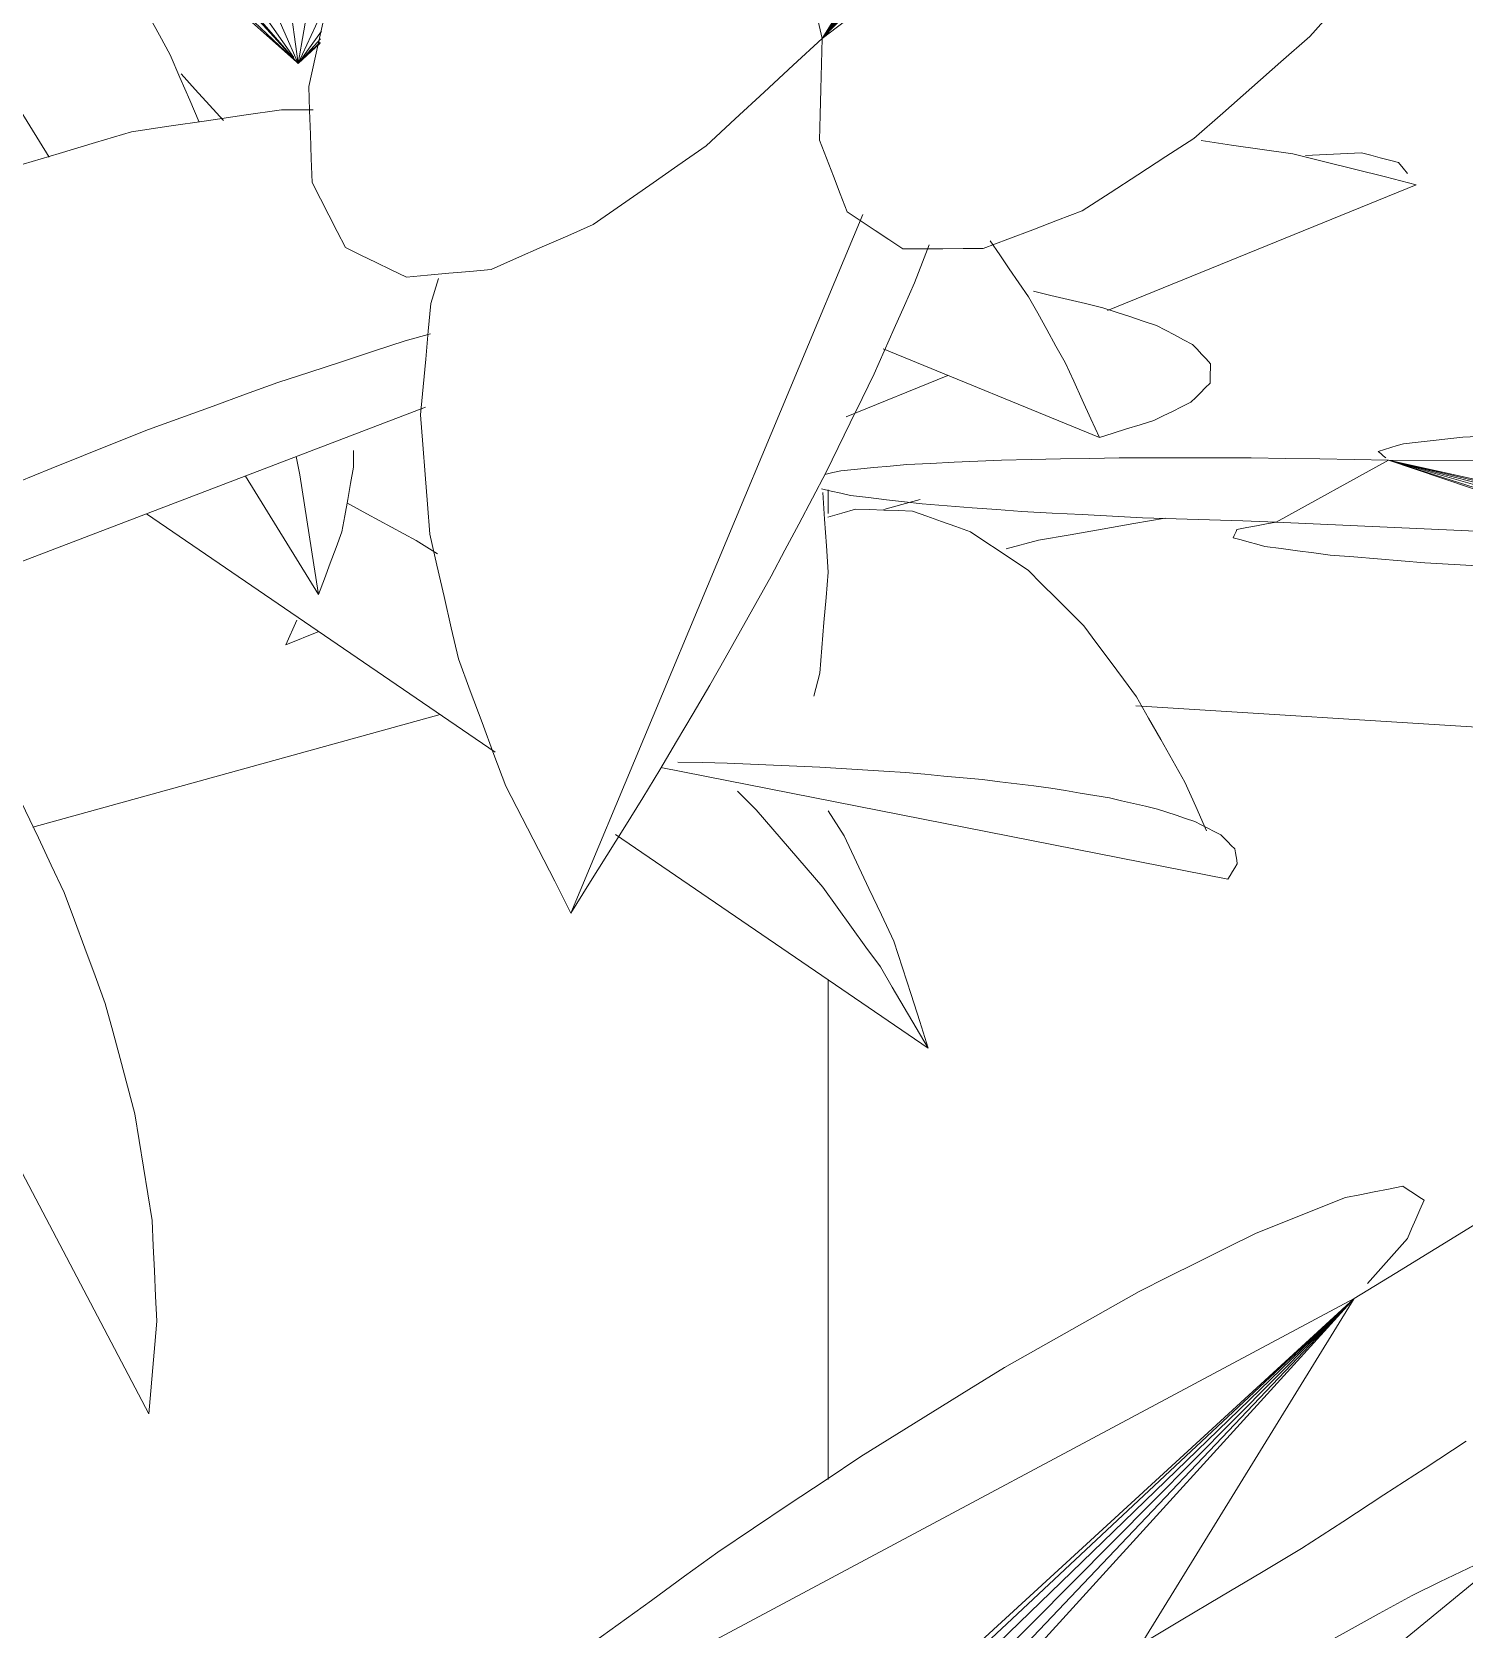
# Model space of a CAD drawing. Header units: metres. Extents: x 10.2 to 20.8, y -0.2 to 6.6.
# Drawn here: x 14.5368 to 14.5875, y 2.454 to 2.5105 of the extents above; entities that cross this region are included whole.
import ezdxf

# ---------------------------------------------------------------- set-up
doc = ezdxf.new("R2010")
doc.units = ezdxf.units.M
for name, color, linetype, lineweight in [('Importações nas famílias', 250, 'Continuous', 5), ('Pilares estruturais', 7, 'Continuous', 5), ('Vegetação', 7, 'Continuous', 5)]:
    doc.layers.add(name, color=color, linetype=linetype, lineweight=lineweight)

# ---------------------------------------------------------------- blocks, each defined once
blk = doc.blocks.new('Planta_pergolado_12200 - plantas pergolado_skp_Component_12-V4082-Corte 3')
at = {"layer": 'Importações nas famílias'}
for p, q in [((14.540971, 2.461568), (14.527013, 2.488112)), ((14.536339, 2.483342), (14.535915, 2.484241))]:
    blk.add_line(p, q, dxfattribs=at)
at = {"layer": 'Importações nas famílias', "flags": 128}
for points in [[(14.533916, 2.487668), (14.533345, 2.488473), (14.532775, 2.489278), (14.532204, 2.490083)], [(14.53223, 2.490108), (14.532778, 2.489327), (14.533388, 2.48846), (14.533997, 2.487593)], [(14.535915, 2.484241), (14.535415, 2.485098), (14.534916, 2.485955), (14.534416, 2.486811), (14.533916, 2.487668)], [(14.533997, 2.487593), (14.534536, 2.486665), (14.535075, 2.485738), (14.535615, 2.48481), (14.536154, 2.483882)], [(14.536154, 2.483882), (14.53661, 2.482916), (14.537067, 2.48195), (14.537523, 2.480984), (14.53798, 2.480018)], [(14.53798, 2.480018), (14.538343, 2.479036), (14.538706, 2.478055), (14.539069, 2.477073), (14.539432, 2.476091)], [(14.539432, 2.476091), (14.539694, 2.475116), (14.539955, 2.474142), (14.540216, 2.473167), (14.540477, 2.472192)], [(14.540477, 2.472192), (14.54063, 2.471248), (14.540784, 2.470303), (14.540937, 2.469359), (14.54109, 2.468414)], [(14.54109, 2.468414), (14.541131, 2.467522), (14.541173, 2.46663), (14.541214, 2.465737), (14.541256, 2.464845)], [(14.541256, 2.464845), (14.541185, 2.464026), (14.541114, 2.463207), (14.541042, 2.462388), (14.540971, 2.461568)]]:
    blk.add_lwpolyline(points, dxfattribs=at)
blk = doc.blocks.new('Planta_pergolado_12200 - plantas pergolado_skp_Component_16-V4084-Corte 3')
blk.add_blockref('Planta_pergolado_12200 - plantas pergolado_skp_Component_12-V4082-Corte 3', (0, 0))
blk = doc.blocks.new('Planta_pergolado_12200 - plantas pergolado_skp_Component_12-V4085-Corte 3')
at = {"layer": 'Importações nas famílias'}
blk.add_line((14.566946, 2.499259), (14.574601, 2.496124), dxfattribs=at)
at = {"layer": 'Importações nas famílias', "flags": 128}
for points in [[(14.57073, 2.503084), (14.571071, 2.502589), (14.571411, 2.502095), (14.571751, 2.501601), (14.572092, 2.501106)], [(14.574726, 2.500716), (14.574112, 2.500862), (14.573498, 2.501007), (14.572884, 2.501153), (14.57227, 2.501298)], [(14.572092, 2.501106), (14.572416, 2.500524), (14.572739, 2.499942), (14.573063, 2.49936), (14.573387, 2.498778)], [(14.576615, 2.500085), (14.576143, 2.500243), (14.575671, 2.500401), (14.575198, 2.500559), (14.574726, 2.500716)], [(14.577894, 2.499419), (14.577574, 2.499586), (14.577254, 2.499752), (14.576935, 2.499919), (14.576615, 2.500085)], [(14.578531, 2.498734), (14.578371, 2.498905), (14.578212, 2.499077), (14.578053, 2.499248), (14.577894, 2.499419)], [(14.573387, 2.498778), (14.57369, 2.498114), (14.573994, 2.497451), (14.574298, 2.496787), (14.574601, 2.496124)], [(14.578512, 2.498046), (14.578517, 2.498218), (14.578521, 2.49839), (14.578526, 2.498562), (14.578531, 2.498734)], [(14.577838, 2.497371), (14.578007, 2.49754), (14.578175, 2.497709), (14.578344, 2.497878), (14.578512, 2.498046)], [(14.576524, 2.496726), (14.576853, 2.496887), (14.577181, 2.497048), (14.577509, 2.49721), (14.577838, 2.497371)], [(14.574601, 2.496124), (14.575082, 2.496274), (14.575563, 2.496425), (14.576043, 2.496575), (14.576524, 2.496726)]]:
    blk.add_lwpolyline(points, dxfattribs=at)
blk = doc.blocks.new('Planta_pergolado_12200 - plantas pergolado_skp_Component_12-V4087-Corte 3')
at = {"layer": 'Importações nas famílias'}
for p, q in [((14.540895, 2.493424), (14.553223, 2.484993)), ((14.550433, 2.492478), (14.551181, 2.492004)), ((14.561797, 2.483603), (14.562459, 2.482947)), ((14.565568, 2.482023), (14.565005, 2.482914)), ((14.557485, 2.482078), (14.568546, 2.474513))]:
    blk.add_line(p, q, dxfattribs=at)
at = {"layer": 'Importações nas famílias', "flags": 128}
for points in [[(14.547976, 2.493812), (14.548688, 2.493425), (14.549561, 2.492952), (14.550433, 2.492478)], [(14.562459, 2.482947), (14.563048, 2.482262), (14.563636, 2.481577), (14.564225, 2.480893), (14.564813, 2.480208)], [(14.567325, 2.478304), (14.566886, 2.479234), (14.566446, 2.480163), (14.566007, 2.481093), (14.565568, 2.482023)], [(14.564813, 2.480208), (14.565323, 2.479503), (14.565832, 2.478798), (14.566341, 2.478092), (14.56685, 2.477387)], [(14.568546, 2.474513), (14.568241, 2.475461), (14.567936, 2.476408), (14.56763, 2.477356), (14.567325, 2.478304)], [(14.56685, 2.477387), (14.567274, 2.476669), (14.567698, 2.47595), (14.568122, 2.475232), (14.568546, 2.474513)]]:
    blk.add_lwpolyline(points, dxfattribs=at)
blk = doc.blocks.new('Planta_pergolado_12200 - plantas pergolado_skp_Component_12-V4089-Corte 3')
at = {"layer": 'Importações nas famílias'}
blk.add_line((14.55908, 2.48445), (14.579144, 2.480487), dxfattribs=at)
at = {"layer": 'Importações nas famílias', "flags": 128}
for points in [[(14.565967, 2.493592), (14.565482, 2.493448), (14.564998, 2.493304)], [(14.567985, 2.493515), (14.567481, 2.493535), (14.566976, 2.493554), (14.566471, 2.493573), (14.565967, 2.493592)], [(14.570037, 2.492788), (14.569524, 2.49297), (14.569011, 2.493152), (14.568498, 2.493334), (14.567985, 2.493515)], [(14.572074, 2.491427), (14.571564, 2.491767), (14.571055, 2.492107), (14.570546, 2.492448), (14.570037, 2.492788)], [(14.574048, 2.489464), (14.573554, 2.489954), (14.573061, 2.490445), (14.572567, 2.490936), (14.572074, 2.491427)], [(14.575913, 2.486944), (14.575446, 2.487574), (14.57498, 2.488204), (14.574514, 2.488834), (14.574048, 2.489464)], [(14.577625, 2.483929), (14.577197, 2.484683), (14.576769, 2.485436), (14.576341, 2.48619), (14.575913, 2.486944)], [(14.559689, 2.484636), (14.560563, 2.484616), (14.561436, 2.484597)], [(14.561436, 2.484597), (14.562255, 2.484563), (14.563074, 2.484529), (14.563893, 2.484495), (14.564712, 2.484461)], [(14.564712, 2.484461), (14.565468, 2.484412), (14.566223, 2.484364), (14.566979, 2.484316), (14.567734, 2.484267)], [(14.567734, 2.484267), (14.568418, 2.484205), (14.569101, 2.484143), (14.569785, 2.484081), (14.570469, 2.484018)], [(14.570469, 2.484018), (14.571073, 2.483943), (14.571677, 2.483868), (14.572281, 2.483793), (14.572885, 2.483717)], [(14.572885, 2.483717), (14.573402, 2.48363), (14.57392, 2.483542), (14.574438, 2.483455), (14.574956, 2.483367)], [(14.578385, 2.482208), (14.578005, 2.483068), (14.577625, 2.483929)], [(14.574956, 2.483367), (14.575381, 2.483268), (14.575807, 2.48317), (14.576233, 2.483071), (14.576659, 2.482972)], [(14.576659, 2.482972), (14.576988, 2.482863), (14.577317, 2.482754), (14.577646, 2.482645), (14.577975, 2.482536)], [(14.577975, 2.482536), (14.578203, 2.482418), (14.578432, 2.4823), (14.57866, 2.482182), (14.578889, 2.482064)], [(14.578889, 2.482064), (14.579015, 2.481938), (14.57914, 2.481813), (14.579266, 2.481687), (14.579392, 2.481561)], [(14.579392, 2.481561), (14.579413, 2.481429), (14.579434, 2.481297), (14.579456, 2.481166), (14.579477, 2.481034)], [(14.579477, 2.481034), (14.579394, 2.480897), (14.579311, 2.48076), (14.579228, 2.480623), (14.579144, 2.480487)]]:
    blk.add_lwpolyline(points, dxfattribs=at)
blk = doc.blocks.new('Planta_pergolado_12200 - plantas pergolado_skp_Component_17-V4091-Corte 3')
at = {"layer": 'Importações nas famílias'}
for p, q in [((14.580857, 2.493131), (14.584828, 2.495324)), ((14.621308, 2.495141), (14.584828, 2.495324)), ((14.595857, 2.492453), (14.584828, 2.495324)), ((14.584828, 2.495324), (14.597112, 2.492396)), ((14.594612, 2.492509), (14.584828, 2.495324)), ((14.593482, 2.49256), (14.584828, 2.495324)), ((14.592915, 2.492586), (14.584828, 2.495324)), ((14.584828, 2.495324), (14.598265, 2.492344)), ((14.580857, 2.493131), (14.614883, 2.491592))]:
    blk.add_line(p, q, dxfattribs=at)
at = {"layer": 'Importações nas famílias', "flags": 128}
for points in [[(14.585352, 2.495904), (14.585878, 2.495961), (14.586404, 2.496019), (14.58693, 2.496076), (14.587456, 2.496134)], [(14.587456, 2.496134), (14.588248, 2.496176), (14.58904, 2.496218), (14.589832, 2.496261), (14.590623, 2.496303)], [(14.584456, 2.495627), (14.58468, 2.495696), (14.584904, 2.495766), (14.585128, 2.495835), (14.585352, 2.495904)], [(14.584735, 2.4954), (14.584642, 2.495476), (14.584549, 2.495552), (14.584456, 2.495627)], [(14.564882, 2.494815), (14.565168, 2.494882), (14.565455, 2.494949)], [(14.565455, 2.494949), (14.566037, 2.495004), (14.56662, 2.495059), (14.567202, 2.495114), (14.567785, 2.495168)], [(14.567785, 2.495168), (14.568624, 2.495207), (14.569463, 2.495246), (14.570302, 2.495285), (14.571141, 2.495324)], [(14.571141, 2.495324), (14.57218, 2.495344), (14.573218, 2.495364), (14.574257, 2.495384), (14.575295, 2.495404)], [(14.575295, 2.495404), (14.576462, 2.495404), (14.577629, 2.495404), (14.578797, 2.495404), (14.579964, 2.495404)], [(14.579964, 2.495404), (14.58118, 2.495384), (14.582396, 2.495364), (14.583612, 2.495344), (14.584828, 2.495324)], [(14.5658, 2.494072), (14.565456, 2.494149), (14.565113, 2.494227), (14.56477, 2.494304)], [(14.568334, 2.493773), (14.5677, 2.493847), (14.567067, 2.493922), (14.566433, 2.493997), (14.5658, 2.494072)], [(14.571856, 2.493505), (14.570976, 2.493572), (14.570095, 2.493639), (14.569214, 2.493706), (14.568334, 2.493773)], [(14.576128, 2.493286), (14.57506, 2.493341), (14.573992, 2.493395), (14.572924, 2.49345), (14.571856, 2.493505)], [(14.580857, 2.493131), (14.579675, 2.49317), (14.578493, 2.493209), (14.57731, 2.493247), (14.576128, 2.493286)], [(14.579329, 2.492577), (14.579363, 2.49265), (14.579397, 2.492724), (14.579432, 2.492798), (14.579466, 2.492871)], [(14.579466, 2.492871), (14.579814, 2.492936), (14.580161, 2.493001), (14.580509, 2.493066), (14.580857, 2.493131)], [(14.580455, 2.492267), (14.580174, 2.492345), (14.579892, 2.492422), (14.57961, 2.492499), (14.579329, 2.492577)], [(14.582768, 2.491965), (14.58219, 2.49204), (14.581612, 2.492116), (14.581033, 2.492192), (14.580455, 2.492267)], [(14.586111, 2.491689), (14.585275, 2.491758), (14.58444, 2.491827), (14.583604, 2.491896), (14.582768, 2.491965)], [(14.590254, 2.491459), (14.589219, 2.491516), (14.588183, 2.491574), (14.587147, 2.491631), (14.586111, 2.491689)]]:
    blk.add_lwpolyline(points, dxfattribs=at)
blk = doc.blocks.new('Planta_pergolado_12200 - plantas pergolado_skp_Component_16-V4092-Corte 3')
for name in ['Planta_pergolado_12200 - plantas pergolado_skp_Component_12-V4085-Corte 3', 'Planta_pergolado_12200 - plantas pergolado_skp_Component_17-V4091-Corte 3', 'Planta_pergolado_12200 - plantas pergolado_skp_Component_12-V4087-Corte 3', 'Planta_pergolado_12200 - plantas pergolado_skp_Component_12-V4089-Corte 3']:
    blk.add_blockref(name, (0, 0))
blk = doc.blocks.new('Planta_pergolado_12200 - plantas pergolado_skp_Component_12-V4128-Corte 3')
at = {"layer": 'Importações nas famílias'}
for p, q in [((14.535028, 2.517448), (14.535422, 2.517351)), ((14.537442, 2.506041), (14.530954, 2.516572)), ((14.548213, 2.495074), (14.548212, 2.49566)), ((14.54618, 2.495446), (14.546317, 2.494801)), ((14.546978, 2.490564), (14.544392, 2.494761))]:
    blk.add_line(p, q, dxfattribs=at)
at = {"layer": 'Importações nas famílias', "flags": 128}
for points in [[(14.532345, 2.51748), (14.53272, 2.517545), (14.533096, 2.51761), (14.533471, 2.517676), (14.533846, 2.517741)], [(14.530954, 2.516572), (14.531302, 2.516799), (14.53165, 2.517026), (14.531997, 2.517253), (14.532345, 2.51748)], [(14.535422, 2.517351), (14.535825, 2.517092), (14.536228, 2.516834), (14.536632, 2.516575), (14.537035, 2.516317)], [(14.537035, 2.516317), (14.537439, 2.515904), (14.537842, 2.515491), (14.538245, 2.515078), (14.538649, 2.514664)], [(14.538649, 2.514664), (14.539042, 2.514106), (14.539436, 2.513548), (14.53983, 2.51299), (14.540224, 2.512432)], [(14.540224, 2.512432), (14.540599, 2.511742), (14.540974, 2.511052), (14.541349, 2.510362), (14.541725, 2.509672)], [(14.541725, 2.509672), (14.542072, 2.508866), (14.54242, 2.50806), (14.542757, 2.507278)], [(14.54361, 2.507339), (14.543113, 2.507891), (14.542615, 2.508444), (14.542118, 2.508996)], [(14.547801, 2.49278), (14.547904, 2.493354), (14.548007, 2.493927), (14.54811, 2.4945), (14.548213, 2.495074)], [(14.546317, 2.494801), (14.546482, 2.493742), (14.546647, 2.492682), (14.546813, 2.491623), (14.546978, 2.490564)], [(14.546978, 2.490564), (14.547184, 2.491118), (14.547389, 2.491672), (14.547595, 2.492226), (14.547801, 2.49278)]]:
    blk.add_lwpolyline(points, dxfattribs=at)
blk = doc.blocks.new('Planta_pergolado_12200 - plantas pergolado_skp_Component_12-V4130-Corte 3')
at = {"layer": 'Importações nas famílias'}
blk.add_line((14.564704, 2.487788), (14.564493, 2.486964), dxfattribs=at)
at = {"layer": 'Importações nas famílias', "flags": 128}
for points in [[(14.564817, 2.494172), (14.56488, 2.493233), (14.564943, 2.492294), (14.565005, 2.491355)], [(14.565005, 2.491355), (14.56493, 2.490463), (14.564855, 2.489571), (14.56478, 2.488679), (14.564704, 2.487788)]]:
    blk.add_lwpolyline(points, dxfattribs=at)
blk = doc.blocks.new('Planta_pergolado_12200 - plantas pergolado_skp_Component_17-V4131-Corte 3')
at = {"layer": 'Importações nas famílias'}
for p, q in [((14.53562, 2.524038), (14.536815, 2.524034)), ((14.551221, 2.523537), (14.542844, 2.523207)), ((14.548772, 2.519956), (14.551221, 2.523537)), ((14.551221, 2.523537), (14.549027, 2.519955)), ((14.552949, 2.523444), (14.551221, 2.523537)), ((14.53726, 2.522987), (14.517945, 2.522226)), ((14.529544, 2.51999), (14.517945, 2.522226)), ((14.517945, 2.522226), (14.530685, 2.519988)), ((14.528471, 2.519992), (14.517945, 2.522226)), ((14.527553, 2.519993), (14.517945, 2.522226)), ((14.527126, 2.519994), (14.517945, 2.522226)), ((14.517945, 2.522226), (14.531796, 2.519986)), ((14.523655, 2.52), (14.517945, 2.522226)), ((14.523655, 2.52), (14.538462, 2.519974)), ((14.54269, 2.519967), (14.550822, 2.519952)), ((14.526506, 2.519369), (14.538502, 2.516715)), ((14.5267, 2.519354), (14.539643, 2.516608)), ((14.527069, 2.519326), (14.53999, 2.516773)), ((14.52763, 2.519282), (14.539884, 2.517069)), ((14.52842, 2.519221), (14.539778, 2.517365)), ((14.539377, 2.517681), (14.529501, 2.519138)), ((14.543945, 2.518839), (14.542729, 2.518831)), ((14.537836, 2.516975), (14.538355, 2.51711)), ((14.547481, 2.516485), (14.542272, 2.517254)), ((14.547481, 2.516485), (14.549382, 2.516991)), ((14.538502, 2.516715), (14.537886, 2.51684)), ((14.537886, 2.51684), (14.540817, 2.51422)), ((14.539643, 2.516608), (14.538502, 2.516715)), ((14.538502, 2.516715), (14.540523, 2.514798)), ((14.543155, 2.516479), (14.542118, 2.516505)), ((14.54215, 2.51666), (14.543155, 2.516479)), ((14.542213, 2.516967), (14.545287, 2.516464)), ((14.546256, 2.50936), (14.543155, 2.516479)), ((14.545287, 2.516464), (14.543155, 2.516479)), ((14.547481, 2.516485), (14.545287, 2.516464)), ((14.546256, 2.50936), (14.545287, 2.516464)), ((14.546256, 2.50936), (14.547481, 2.516485)), ((14.549161, 2.51653), (14.547481, 2.516485)), ((14.541921, 2.515543), (14.546104, 2.509577)), ((14.546256, 2.50936), (14.541657, 2.514401)), ((14.546104, 2.509535), (14.541707, 2.514594)), ((14.54146, 2.513646), (14.546104, 2.509496)), ((14.541515, 2.513857), (14.546256, 2.50936)), ((14.547592, 2.512239), (14.546256, 2.50936)), ((14.546256, 2.50936), (14.547081, 2.51051)), ((14.546256, 2.50936), (14.547051, 2.510231)), ((14.546256, 2.50936), (14.547038, 2.510114)), ((14.546256, 2.50936), (14.547034, 2.510076))]:
    blk.add_line(p, q, dxfattribs=at)
at = {"layer": 'Importações nas famílias', "flags": 128}
for points in [[(14.522155, 2.523636), (14.52316, 2.523687), (14.524165, 2.523738), (14.52517, 2.523788), (14.526175, 2.523839)], [(14.526175, 2.523839), (14.527323, 2.523873), (14.528471, 2.523907), (14.529619, 2.523942), (14.530767, 2.523976)], [(14.530767, 2.523976), (14.53198, 2.523991), (14.533194, 2.524007), (14.534407, 2.524023)], [(14.542915, 2.523968), (14.543691, 2.523951), (14.544787, 2.523928)], [(14.544787, 2.523928), (14.54571, 2.523886), (14.546632, 2.523845), (14.547555, 2.523804), (14.548477, 2.523762)], [(14.548477, 2.523762), (14.549163, 2.523706), (14.549849, 2.52365), (14.550535, 2.523593), (14.551221, 2.523537)], [(14.516873, 2.523095), (14.5174, 2.523167), (14.517927, 2.523239), (14.518455, 2.523311), (14.518982, 2.523383)], [(14.518982, 2.523383), (14.519775, 2.523446), (14.520568, 2.52351), (14.521362, 2.523573), (14.522155, 2.523636)], [(14.551221, 2.523537), (14.552188, 2.52359), (14.553071, 2.523639)], [(14.51597, 2.522792), (14.516196, 2.522868), (14.516421, 2.522944), (14.516647, 2.523019), (14.516873, 2.523095)], [(14.516336, 2.522496), (14.516244, 2.52257), (14.516153, 2.522644), (14.516061, 2.522718), (14.51597, 2.522792)], [(14.509117, 2.521913), (14.510156, 2.521961), (14.511195, 2.522008), (14.512235, 2.522056), (14.513274, 2.522103)], [(14.513274, 2.522103), (14.514442, 2.522134), (14.51561, 2.522165), (14.516777, 2.522195), (14.517945, 2.522226)], [(14.517543, 2.522293), (14.51714, 2.522361), (14.516738, 2.522429), (14.516336, 2.522496)], [(14.503419, 2.521386), (14.504003, 2.521456), (14.504587, 2.521527), (14.505171, 2.521598), (14.505755, 2.521668)], [(14.505755, 2.521668), (14.506595, 2.52173), (14.507436, 2.521791), (14.508276, 2.521852), (14.509117, 2.521913)], [(14.502267, 2.521085), (14.502555, 2.52116), (14.502843, 2.521235), (14.503131, 2.52131), (14.503419, 2.521386)], [(14.502378, 2.520785), (14.502351, 2.52086), (14.502323, 2.520935), (14.502295, 2.52101), (14.502267, 2.521085)], [(14.503745, 2.520508), (14.503403, 2.520578), (14.503062, 2.520647), (14.50272, 2.520716), (14.502378, 2.520785)], [(14.506274, 2.520273), (14.505642, 2.520332), (14.50501, 2.520391), (14.504377, 2.52045), (14.503745, 2.520508)], [(14.509793, 2.520094), (14.508913, 2.520139), (14.508034, 2.520184), (14.507154, 2.520228), (14.506274, 2.520273)], [(14.514062, 2.519985), (14.512995, 2.520013), (14.511928, 2.52004), (14.51086, 2.520067), (14.509793, 2.520094)], [(14.51879, 2.519953), (14.517608, 2.519961), (14.516426, 2.519969), (14.515244, 2.519977), (14.514062, 2.519985)], [(14.523655, 2.52), (14.522439, 2.519988), (14.521223, 2.519977), (14.520007, 2.519965), (14.51879, 2.519953)], [(14.523512, 2.519699), (14.523548, 2.519774), (14.523584, 2.519849), (14.52362, 2.519925), (14.523655, 2.52)], [(14.524632, 2.519416), (14.524352, 2.519487), (14.524072, 2.519557), (14.523792, 2.519628), (14.523512, 2.519699)], [(14.52694, 2.51917), (14.526363, 2.519232), (14.525786, 2.519293), (14.525209, 2.519354), (14.524632, 2.519416)], [(14.530278, 2.518979), (14.529444, 2.519027), (14.528609, 2.519075), (14.527775, 2.519123), (14.52694, 2.51917)], [(14.534419, 2.518856), (14.533384, 2.518887), (14.532349, 2.518918), (14.531314, 2.518949), (14.530278, 2.518979)], [(14.538927, 2.518809), (14.537916, 2.51882), (14.53675, 2.518832), (14.535585, 2.518844), (14.534419, 2.518856)], [(14.548681, 2.518947), (14.547497, 2.51892), (14.546313, 2.518893), (14.545129, 2.518866), (14.543945, 2.518839)], [(14.550447, 2.51902), (14.549752, 2.518992), (14.548681, 2.518947)]]:
    blk.add_lwpolyline(points, dxfattribs=at)
blk = doc.blocks.new('Planta_pergolado_12200 - plantas pergolado_skp_Component_16-V4132-Corte 3')
for name in ['Planta_pergolado_12200 - plantas pergolado_skp_Component_17-V4131-Corte 3', 'Planta_pergolado_12200 - plantas pergolado_skp_Component_12-V4128-Corte 3', 'Planta_pergolado_12200 - plantas pergolado_skp_Component_12-V4130-Corte 3']:
    blk.add_blockref(name, (0, 0))
blk = doc.blocks.new('Planta_pergolado_12200 - plantas pergolado_skp_Component_17-V4145-Corte 3')
at = {"layer": 'Importações nas famílias'}
blk.add_line((14.589606, 2.457049), (14.567233, 2.4387), dxfattribs=at)
at = {"layer": 'Importações nas famílias', "flags": 128}
for points in [[(14.585661, 2.455145), (14.586647, 2.455621), (14.587633, 2.456097), (14.58862, 2.456573), (14.589606, 2.457049)], [(14.581005, 2.452569), (14.582169, 2.453213), (14.583333, 2.453857), (14.584497, 2.454501), (14.585661, 2.455145)]]:
    blk.add_lwpolyline(points, dxfattribs=at)
blk = doc.blocks.new('Planta_pergolado_12200 - plantas pergolado_skp_Component_16-V4146-Corte 3')
blk.add_blockref('Planta_pergolado_12200 - plantas pergolado_skp_Component_17-V4145-Corte 3', (0, 0))
blk = doc.blocks.new('Planta_pergolado_12200 - plantas pergolado_skp_Component_17-V4174-Corte 3')
at = {"layer": 'Importações nas famílias'}
for p, q in [((14.583614, 2.465657), (14.549339, 2.447338)), ((14.555433, 2.439788), (14.583614, 2.465657)), ((14.557276, 2.440985), (14.583614, 2.465657)), ((14.559831, 2.442626), (14.583614, 2.465657)), ((14.56258, 2.444453), (14.583614, 2.465657)), ((14.565036, 2.446086), (14.583614, 2.465657)), ((14.567014, 2.4474), (14.583614, 2.465657)), ((14.583614, 2.465657), (14.576076, 2.453424))]:
    blk.add_line(p, q, dxfattribs=at)
at = {"layer": 'Importações nas famílias', "flags": 128}
for points in [[(14.583299, 2.469224), (14.583808, 2.469324), (14.584316, 2.469425), (14.584825, 2.469525), (14.585334, 2.469626)], [(14.585334, 2.469626), (14.585521, 2.469502), (14.585708, 2.469379), (14.585896, 2.469256), (14.586083, 2.469133)], [(14.580118, 2.467954), (14.580913, 2.468272), (14.581708, 2.468589), (14.582504, 2.468906), (14.583299, 2.469224)], [(14.583614, 2.465657), (14.585056, 2.46654), (14.586499, 2.467423), (14.587942, 2.468306), (14.589384, 2.469189)], [(14.586083, 2.469133), (14.585936, 2.468794), (14.58579, 2.468456), (14.585643, 2.468118), (14.585496, 2.467779)], [(14.576007, 2.465904), (14.577035, 2.466417), (14.578062, 2.466929), (14.57909, 2.467442), (14.580118, 2.467954)], [(14.585496, 2.467779), (14.585026, 2.467248), (14.584555, 2.466718), (14.584084, 2.466187)], [(14.571247, 2.463213), (14.572437, 2.463886), (14.573627, 2.464559), (14.574817, 2.465231), (14.576007, 2.465904)], [(14.566161, 2.460064), (14.567433, 2.460852), (14.568704, 2.461639), (14.569975, 2.462426), (14.571247, 2.463213)], [(14.587578, 2.460603), (14.586121, 2.459652), (14.584665, 2.458702), (14.583208, 2.457751), (14.581751, 2.456801)], [(14.561098, 2.456672), (14.562364, 2.45752), (14.56363, 2.458368), (14.564896, 2.459216), (14.566161, 2.460064)], [(14.5564, 2.453269), (14.557575, 2.45412), (14.558749, 2.45497), (14.559923, 2.455821), (14.561098, 2.456672)], [(14.581751, 2.456801), (14.580332, 2.455957), (14.578914, 2.455113), (14.577495, 2.454268), (14.576076, 2.453424)]]:
    blk.add_lwpolyline(points, dxfattribs=at)
blk = doc.blocks.new('Planta_pergolado_12200 - plantas pergolado_skp_Component_16-V4175-Corte 3')
blk.add_blockref('Planta_pergolado_12200 - plantas pergolado_skp_Component_17-V4174-Corte 3', (0, 0))
blk = doc.blocks.new('Planta_pergolado_12200 - plantas pergolado_skp_-V4186-Corte 3')
at = {"layer": 'Importações nas famílias'}
blk.add_line((14.536864, 2.482335), (14.551275, 2.486325), dxfattribs=at)
for name in ['Planta_pergolado_12200 - plantas pergolado_skp_Component_16-V4146-Corte 3', 'Planta_pergolado_12200 - plantas pergolado_skp_Component_16-V4175-Corte 3']:
    blk.add_blockref(name, (0, 0))
blk = doc.blocks.new('Planta_pergolado_12200 - plantas pergolado_skp_-V4187-Corte 3')
for name in ['Planta_pergolado_12200 - plantas pergolado_skp_-V4186-Corte 3', 'Planta_pergolado_12200 - plantas pergolado_skp_Component_16-V4132-Corte 3', 'Planta_pergolado_12200 - plantas pergolado_skp_Component_16-V4084-Corte 3', 'Planta_pergolado_12200 - plantas pergolado_skp_Component_16-V4092-Corte 3']:
    blk.add_blockref(name, (0, 0))
blk = doc.blocks.new('Planta_pergolado_12200 - plantas pergolado_skp_-V4514-Corte 3')
blk.add_blockref('Planta_pergolado_12200 - plantas pergolado_skp_-V4187-Corte 3', (0, 0))
blk = doc.blocks.new('Planta_pergolado_12200 - plantas pergolado_skp_Component_12-V4755-Corte 3')
at = {"layer": 'Importações nas famílias'}
for p, q in [((14.57488, 2.500622), (14.585806, 2.505071)), ((14.565637, 2.496858), (14.569233, 2.498322)), ((14.545814, 2.488785), (14.546213, 2.489664)), ((14.545814, 2.488785), (14.546982, 2.489261))]:
    blk.add_line(p, q, dxfattribs=at)
at = {"layer": 'Importações nas famílias', "flags": 128}
for points in [[(14.578196, 2.50663), (14.579277, 2.506473), (14.580359, 2.506316), (14.58144, 2.506159)], [(14.58144, 2.506159), (14.582532, 2.505887), (14.583623, 2.505615), (14.584715, 2.505343), (14.585806, 2.505071)], [(14.583868, 2.506201), (14.583373, 2.506176), (14.582877, 2.506152), (14.582382, 2.506128), (14.581887, 2.506103)], [(14.585185, 2.505854), (14.584856, 2.505941), (14.584526, 2.506027), (14.584197, 2.506114), (14.583868, 2.506201)], [(14.585496, 2.505463), (14.58534, 2.505658), (14.585185, 2.505854)]]:
    blk.add_lwpolyline(points, dxfattribs=at)
blk = doc.blocks.new('Planta_pergolado_12200 - plantas pergolado_skp_Component_12-V4757-Corte 3')
at = {"layer": 'Importações nas famílias'}
for p, q in [((14.571305, 2.492185), (14.572442, 2.492486)), ((14.575887, 2.486628), (14.596382, 2.485336)), ((14.60069, 2.485064), (14.6045, 2.484824))]:
    blk.add_line(p, q, dxfattribs=at)
at = {"layer": 'Importações nas famílias', "flags": 128}
for points in [[(14.56826, 2.493932), (14.567614, 2.493755), (14.566976, 2.49358)], [(14.572442, 2.492486), (14.573568, 2.492684), (14.574695, 2.492882), (14.575821, 2.49308), (14.576922, 2.493274)]]:
    blk.add_lwpolyline(points, dxfattribs=at)
blk = doc.blocks.new('Planta_pergolado_12200 - plantas pergolado_skp_Component_16-V4762-Corte 3')
for name in ['Planta_pergolado_12200 - plantas pergolado_skp_Component_12-V4755-Corte 3', 'Planta_pergolado_12200 - plantas pergolado_skp_Component_12-V4757-Corte 3']:
    blk.add_blockref(name, (0, 0))
blk = doc.blocks.new('Planta_pergolado_12200 - plantas pergolado_skp_-V4763-Corte 3')
blk.add_blockref('Planta_pergolado_12200 - plantas pergolado_skp_Component_16-V4762-Corte 3', (0, 0))
blk = doc.blocks.new('Planta_pergolado_12200 - plantas pergolado_skp_-V4764-Corte 3')
blk.add_blockref('Planta_pergolado_12200 - plantas pergolado_skp_-V4763-Corte 3', (0, 0))
blk = doc.blocks.new('Planta_pergolado_12200 - plantas pergolado_skp_Component_12-V4977-Corte 3')
at = {"layer": 'Importações nas famílias'}
for p, q in [((14.546782, 2.507723), (14.545663, 2.507723)), ((14.550046, 2.499542), (14.550938, 2.499798)), ((14.514835, 2.483452), (14.550757, 2.497197))]:
    blk.add_line(p, q, dxfattribs=at)
at = {"layer": 'Importações nas famílias', "flags": 128}
for points in [[(14.545663, 2.507723), (14.544337, 2.507529), (14.54301, 2.507334), (14.541683, 2.50714), (14.540356, 2.506946)], [(14.540356, 2.506946), (14.53908, 2.506562), (14.537803, 2.506179), (14.536526, 2.505796), (14.535249, 2.505413)], [(14.535249, 2.505413), (14.534052, 2.504849), (14.532854, 2.504286), (14.531657, 2.503723), (14.53046, 2.503159)], [(14.53046, 2.503159), (14.529371, 2.502429), (14.528282, 2.501699), (14.527193, 2.500969), (14.526103, 2.500239)], [(14.526103, 2.500239), (14.525147, 2.499359), (14.524192, 2.498479), (14.523236, 2.497599), (14.52228, 2.496719)], [(14.545539, 2.498071), (14.546666, 2.498439), (14.547792, 2.498806), (14.548919, 2.499174), (14.550046, 2.499542)], [(14.540961, 2.496404), (14.542105, 2.496821), (14.54325, 2.497238), (14.544394, 2.497654), (14.545539, 2.498071)], [(14.52228, 2.496719), (14.52148, 2.49571), (14.52068, 2.494701), (14.51988, 2.493692), (14.51908, 2.492684)], [(14.536363, 2.49456), (14.537512, 2.495021), (14.538662, 2.495482), (14.539811, 2.495943), (14.540961, 2.496404)], [(14.531796, 2.492559), (14.532937, 2.493059), (14.534079, 2.493559), (14.535221, 2.49406), (14.536363, 2.49456)], [(14.51908, 2.492684), (14.518455, 2.491569), (14.51783, 2.490455), (14.517204, 2.489341), (14.516579, 2.488226)], [(14.52731, 2.490423), (14.528432, 2.490957), (14.529553, 2.491491), (14.530674, 2.492025), (14.531796, 2.492559)], [(14.522956, 2.488177), (14.524045, 2.488739), (14.525133, 2.4893), (14.526222, 2.489862), (14.52731, 2.490423)], [(14.516579, 2.488226), (14.516143, 2.487033), (14.515707, 2.485839), (14.515271, 2.484646), (14.514964, 2.483805)], [(14.518783, 2.485845), (14.519826, 2.486428), (14.52087, 2.487011), (14.521913, 2.487594), (14.522956, 2.488177)], [(14.514835, 2.483452), (14.515822, 2.48405), (14.516809, 2.484649), (14.517796, 2.485247), (14.518783, 2.485845)]]:
    blk.add_lwpolyline(points, dxfattribs=at)
blk = doc.blocks.new('Planta_pergolado_12200 - plantas pergolado_skp_Component_12-V4979-Corte 3')
at = {"layer": 'Importações nas famílias'}
for p, q in [((14.555904, 2.479295), (14.566235, 2.50401)), ((14.551215, 2.501756), (14.550951, 2.500867))]:
    blk.add_line(p, q, dxfattribs=at)
at = {"layer": 'Importações nas famílias', "flags": 128}
for points in [[(14.568056, 2.501597), (14.568342, 2.502331), (14.568579, 2.502937)], [(14.566627, 2.498375), (14.566984, 2.49918), (14.567342, 2.499986), (14.567699, 2.500792), (14.568056, 2.501597)], [(14.550951, 2.500867), (14.550859, 2.499883), (14.550766, 2.498899), (14.550674, 2.497915), (14.550582, 2.496931)], [(14.564933, 2.494901), (14.565356, 2.495769), (14.56578, 2.496638), (14.566204, 2.497506), (14.566627, 2.498375)], [(14.550582, 2.496931), (14.550663, 2.495874), (14.550745, 2.494818), (14.550826, 2.493761), (14.550908, 2.492705)], [(14.56299, 2.491214), (14.563476, 2.492136), (14.563961, 2.493057), (14.564447, 2.493979), (14.564933, 2.494901)], [(14.550908, 2.492705), (14.551161, 2.4916), (14.551415, 2.490496), (14.551669, 2.489391), (14.551922, 2.488287)], [(14.560822, 2.487355), (14.561364, 2.48832), (14.561906, 2.489285), (14.562448, 2.490249), (14.56299, 2.491214)], [(14.551922, 2.488287), (14.552342, 2.487161), (14.552761, 2.486035), (14.553181, 2.484908), (14.553601, 2.483782)], [(14.558451, 2.483368), (14.559044, 2.484365), (14.559636, 2.485362), (14.560229, 2.486358), (14.560822, 2.487355)], [(14.553601, 2.483782), (14.554177, 2.48266), (14.554753, 2.481539), (14.555329, 2.480417), (14.555904, 2.479295)], [(14.555904, 2.479295), (14.556541, 2.480313), (14.557178, 2.481331), (14.557814, 2.48235), (14.558451, 2.483368)]]:
    blk.add_lwpolyline(points, dxfattribs=at)
blk = doc.blocks.new('Planta_pergolado_12200 - plantas pergolado_skp_Component_17-V4980-Corte 3')
at = {"layer": 'Importações nas famílias'}
for p, q in [((14.564794, 2.510245), (14.581123, 2.536243)), ((14.564794, 2.510245), (14.580905, 2.536198)), ((14.588732, 2.535004), (14.564794, 2.510245)), ((14.564794, 2.510245), (14.580849, 2.53456)), ((14.564794, 2.510245), (14.595886, 2.534096)), ((14.564794, 2.510245), (14.587191, 2.533612)), ((14.564794, 2.510245), (14.580904, 2.533026)), ((14.564794, 2.510245), (14.585388, 2.532355)), ((14.564794, 2.510245), (14.581437, 2.531987)), ((14.564794, 2.510245), (14.583758, 2.53164)), ((14.564794, 2.510245), (14.58241, 2.531514)), ((14.564794, 2.510245), (14.56154, 2.524499))]:
    blk.add_line(p, q, dxfattribs=at)
at = {"layer": 'Importações nas famílias', "flags": 128}
for points in [[(14.58603, 2.514738), (14.585033, 2.513632), (14.584035, 2.512527), (14.583038, 2.511422), (14.582041, 2.510316)], [(14.546627, 2.508551), (14.546863, 2.509619), (14.547099, 2.510686), (14.547335, 2.511753), (14.547572, 2.512821)], [(14.564794, 2.510245), (14.563768, 2.509295), (14.562742, 2.508346), (14.561716, 2.507397), (14.56069, 2.506448)], [(14.564702, 2.506648), (14.564725, 2.507547), (14.564748, 2.508446), (14.564771, 2.509345), (14.564794, 2.510245)], [(14.582041, 2.510316), (14.581014, 2.509413), (14.579988, 2.508509), (14.578962, 2.507606), (14.577935, 2.506703)], [(14.54675, 2.505148), (14.546719, 2.505999), (14.546688, 2.50685), (14.546658, 2.5077), (14.546627, 2.508551)], [(14.56069, 2.506448), (14.55969, 2.505751), (14.558691, 2.505054), (14.557692, 2.504358), (14.556693, 2.503661)], [(14.565675, 2.504108), (14.565431, 2.504743), (14.565188, 2.505378), (14.564945, 2.506013), (14.564702, 2.506648)], [(14.577935, 2.506703), (14.57695, 2.506063), (14.575964, 2.505423), (14.574979, 2.504783), (14.573994, 2.504143)], [(14.54793, 2.502844), (14.547635, 2.50342), (14.54734, 2.503996), (14.547045, 2.504572), (14.54675, 2.505148)], [(14.567647, 2.5028), (14.567154, 2.503127), (14.566661, 2.503454), (14.566168, 2.503781), (14.565675, 2.504108)], [(14.573994, 2.504143), (14.573116, 2.50381), (14.572239, 2.503477), (14.571362, 2.503145), (14.570484, 2.502812)], [(14.556693, 2.503661), (14.555789, 2.503264), (14.554885, 2.502867), (14.553981, 2.502471), (14.553077, 2.502074)], [(14.550088, 2.501795), (14.549549, 2.502058), (14.549009, 2.50232), (14.54847, 2.502582), (14.54793, 2.502844)], [(14.570484, 2.502812), (14.569775, 2.502809), (14.569066, 2.502806), (14.568356, 2.502803), (14.567647, 2.5028)], [(14.553077, 2.502074), (14.55233, 2.502004), (14.551583, 2.501935), (14.550836, 2.501865), (14.550088, 2.501795)]]:
    blk.add_lwpolyline(points, dxfattribs=at)
blk = doc.blocks.new('Planta_pergolado_12200 - plantas pergolado_skp_Component_16-V4981-Corte 3')
for name in ['Planta_pergolado_12200 - plantas pergolado_skp_Component_17-V4980-Corte 3', 'Planta_pergolado_12200 - plantas pergolado_skp_Component_12-V4977-Corte 3', 'Planta_pergolado_12200 - plantas pergolado_skp_Component_12-V4979-Corte 3']:
    blk.add_blockref(name, (0, 0))
blk = doc.blocks.new('Planta_pergolado_12200 - plantas pergolado_skp_-V4994-Corte 3')
blk.add_blockref('Planta_pergolado_12200 - plantas pergolado_skp_Component_16-V4981-Corte 3', (0, 0))
blk = doc.blocks.new('Planta_pergolado_12200 - plantas pergolado_skp_-V4995-Corte 3')
blk.add_blockref('Planta_pergolado_12200 - plantas pergolado_skp_-V4994-Corte 3', (0, 0))
blk = doc.blocks.new('Planta_pergolado_12200 - plantas pergolado_skp_-V5113-Corte 3')
for name in ['Planta_pergolado_12200 - plantas pergolado_skp_-V4764-Corte 3', 'Planta_pergolado_12200 - plantas pergolado_skp_-V4995-Corte 3']:
    blk.add_blockref(name, (0, 0))
blk = doc.blocks.new('Planta_pergolado_12200 - Planta_pergolado_12200-V5114-Corte 3')
for name in ['Planta_pergolado_12200 - plantas pergolado_skp_-V4514-Corte 3', 'Planta_pergolado_12200 - plantas pergolado_skp_-V5113-Corte 3']:
    blk.add_blockref(name, (0, 0))

msp = doc.modelspace()

# ---------------------------------------------------------------- linework, layer by layer
at = {"layer": 'Pilares estruturais', "color": 250}
for p, q in [((14.565, 2.494273), (14.565, 2.493439)), ((14.565, 2.476939), (14.565, 2.459252))]:
    msp.add_line(p, q, dxfattribs=at)

# ---------------------------------------------------------------- block references
at = {"layer": 'Vegetação', "color": 250}
msp.add_blockref('Planta_pergolado_12200 - Planta_pergolado_12200-V5114-Corte 3', (0, 0), dxfattribs=at)

doc.saveas('drawing.dxf')
